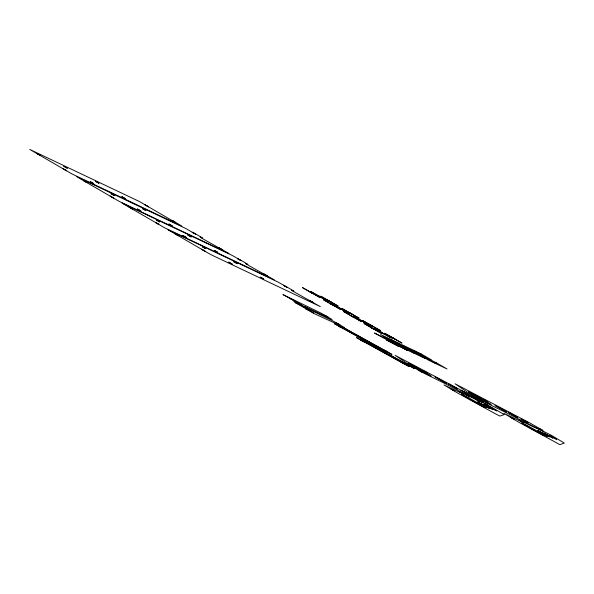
<?xml version="1.0" encoding="UTF-8"?>
<svg xmlns="http://www.w3.org/2000/svg" width="594" height="594" viewBox="0 0 594 594"><rect width="100%" height="100%" fill="white"/><g stroke="black" fill="none" stroke-linecap="round" stroke-linejoin="round"><path stroke-width="0.89" d="M484.979 403.504L504.299 414.567L499.962 416.067L495.834 414.018L457.826 393.146L443.948 384.912L463.402 394.052L459.028 391.424L469.988 396.896L466.684 394.787L479.054 401.232L475.749 399.123L483.152 402.591L479.737 400.475L482.476 401.707L480.746 400.623L395.099 355.323L408.865 364.612L421.064 371.762L447.289 384.719C467.894 395.767 464.82 393.079 479.492 400.824M436.241 363.632L428.771 359.385L436.271 363.625M448.307 383.731L457.536 388.951L448.322 383.761M493.013 409.63L483.813 404.41L493.042 409.622M527.977 422.72L521.079 418.807L528.007 422.713M543.822 432.922L553.044 438.142L543.829 432.959M549.725 435.499L556.608 439.367L549.68 435.454M549.294 436.828L537.785 430.331L549.316 436.857M294.906 302.443L333.412 321.183L344.067 327.331L314.07 313.565L305.546 308.694L309.355 310.506M304.655 306.497L332.083 319.475L321.428 313.328L282.93 294.579L293.666 300.49M63.855 166.268L67.293 168.228M114.352 195.545L110.952 193.629L114.397 195.575M110.246 196.146L113.662 198.047L110.209 196.117M129.15 207.106L132.596 209.051M132.588 209.066L129.143 207.12M187.904 235.031L191.35 236.984L187.897 235.046M182.759 235.41L186.189 237.37M240.949 260.573L237.541 258.65L240.971 260.573M204.945 251.114L201.537 249.19L204.982 251.143M263.981 274.02L265.674 274.918M265.733 275.089L267.419 275.98M263.639 279.046L260.306 277.123L263.729 279.069M364.3 322.297L360.892 320.381L364.337 322.334M371.005 327.48L374.45 329.425L371.012 327.502M324.599 315.228L328.037 317.174L324.606 315.251M336.583 323.091L340.028 325.037L336.575 323.099M343.933 328.037L347.371 329.997M384.511 350.222L387.949 352.175M484.028 399.688L487.466 401.648M482.543 400.764L479.15 398.871L482.588 400.794M510.885 417.33L514.33 419.275M514.322 419.29L510.877 417.337M543.488 434.311L546.926 436.263M374.614 333.056L387.125 339.664L374.628 333.086M394.973 343.911L407.484 350.519L394.958 343.919M67.241 168.213L63.885 166.313M186.145 237.355L182.789 235.454M267.411 275.958L263.988 274.049M347.356 329.989L343.948 328.066M387.927 352.175L384.548 350.26M487.414 401.633L484.065 399.732M546.903 436.256L543.495 434.333M290.919 298.819L290.228 298.485L301.5 304.974L300.809 304.648M297.371 302.643L293.562 300.839L307.425 308.219L304.663 306.511M302.91 306.675L302.212 306.348L313.491 312.838L312.793 312.511M305.658 308.353L294.98 302.509M539.493 429.343L543.154 431.11L539.708 428.972L542.478 430.227L541.78 429.752L529.618 422.846L455.093 383.813L468.866 393.131L481.066 400.282L507.291 413.238C528.348 424.034 535.81 427.457 551.329 435.298L564.3 443.065L559.964 444.594L558.932 444.156L518.503 422.052L503.95 413.409L523.403 422.572L519.03 419.951C529.707 424.829 534.548 427.732 539.411 429.403M479.41 400.883L488.439 405.672L484.979 403.512M343.191 327.42L391.995 354.469L339.887 325.772L343.904 327.814M337.563 325.274L386.367 352.324L334.259 323.626L338.276 325.668M365.503 341.431L414.308 368.473L362.199 339.783L366.216 341.825M359.875 339.285L408.679 366.327L360.61 339.917L364.055 341.847L362.488 341.038M360.58 339.679L356.571 337.637L362.355 341.119M172.958 221.027L171.525 220.292L174.955 222.215L139.449 201.529L29.7 149.406L72.134 174.035L181.883 226.151L172.906 220.73M193.599 232.982L192.189 232.269L195.604 234.177L185.944 228.586L76.797 176.767L119.231 201.388L228.98 253.504L202.881 238.818L200.185 237.11L202.532 238.105L201.812 237.555L193.555 232.685M157.276 223.396C152.331 220.775 162.288 226.188 157.336 223.559M408.509 365.124C403.601 362.533 413.513 367.909 408.568 365.295M339.998 326.789C335.068 324.19 345.01 329.573 340.058 326.96M302.606 287.682L319.906 297.475L302.606 287.682M311.241 291.788L328.541 301.574L311.241 291.788M320.775 296.235L338.075 306.029L320.775 296.235M323.633 299.844L340.934 309.637L323.633 299.844M332.269 303.95L349.554 313.758L332.269 303.95M341.802 308.397L359.103 318.191L341.854 308.405M343.51 311.486L360.81 321.272L343.51 311.486M353.972 316.461L371.272 326.247L354.024 316.468M363.105 320.805L380.405 330.591L363.105 320.805M364.077 323.552L381.378 333.345L364.137 323.559M374.057 328.244L391.357 338.031L374.057 328.244M384.682 333.293L401.982 343.087L384.741 333.301M122.216 203.163L164.605 227.784L274.354 279.9L249.413 265.889L245.649 263.595L247.898 264.501L245.367 262.823L231.92 255.279L122.216 203.163M168.169 229.856L210.551 254.477L320.3 306.601L295.367 292.582L291.602 290.288L293.852 291.201L291.32 289.516L277.873 281.972L168.169 229.856M391.453 339.902L398.93 344.141L391.498 339.917M407.016 348.96L414.478 353.207L407.016 348.96M413.238 350.334L420.715 354.573L413.238 350.334M435.15 376.975L446.651 383.494L435.216 376.997M461.107 390.28L468.005 394.193L461.107 390.28M477.821 401.811L489.308 408.345L477.821 401.811M495.151 405.494L506.652 412.013L495.151 405.494M489.708 406.935L496.599 410.848L489.708 406.935M508.338 412.258L517.537 417.471L508.338 412.258M36.702 153.363L40.125 155.301L36.702 153.363M63.142 168.755L66.565 170.693L63.142 168.755M95.456 181.289L98.879 183.227L95.456 181.289M90.31 181.667L93.726 183.605L90.333 181.675M83.799 180.717L87.221 182.655L83.828 180.732M121.889 196.681L125.312 198.619L121.889 196.681M145.085 204.878L148.507 206.816L145.085 204.878M142.553 208.643L145.976 210.588L142.582 208.657M137.407 209.021L140.823 210.967L137.407 209.021M156.341 220.025L159.756 221.978L156.408 220.055M168.986 224.035L172.401 225.987L169.052 224.064M218.629 247.631L222.052 249.577L218.696 247.661M175.126 233.806L178.549 235.751L175.156 233.821M214.36 250.43L217.783 252.368L214.382 250.445M202.294 246.725L205.717 248.663L202.324 246.733M233.88 261.739L237.303 263.677L233.902 261.746M228.727 262.117L232.15 264.055L228.727 262.117M309.548 291.617L312.971 293.555L309.548 291.617M318.184 295.715L321.606 297.661L318.184 295.715M283.501 285.328L286.924 287.266L283.531 285.335M327.717 300.17L331.14 302.108L327.747 300.178M330.576 303.779L333.999 305.717L330.606 303.786M339.211 307.878L342.634 309.823L339.241 307.892M348.752 312.333L352.175 314.271L348.812 312.362M309.957 300.727L313.38 302.665L310.023 300.75M350.453 315.414L353.876 317.359L350.453 315.414M370.047 324.732L373.47 326.67L370.077 324.74M381.006 332.172L384.429 334.118L381.029 332.187M391.632 337.229L395.055 339.167L391.632 337.229M366.268 342.055L369.691 343.993L366.268 342.055M378.905 348.084L382.328 350.022L378.905 348.084M401.21 362.088L404.633 364.033L401.24 362.102M424.049 371.176L427.472 373.114L424.079 371.191M419.164 370.337L422.586 372.275L419.164 370.337M450.905 388.81L454.328 390.755L450.905 388.81M483.509 405.791L486.931 407.736L483.575 405.821M383.279 337.102L395.775 343.703L383.338 337.125M386.338 339.879L398.834 346.48L386.397 339.909M399.116 343.332L380.657 334.556L391.238 340.718L409.697 349.495L399.116 343.332M420.901 353.757L402.442 344.988L413.023 351.143L431.482 359.919L420.901 353.757M414.671 352.391L396.22 343.614L406.793 349.777L425.252 358.546L414.671 352.391M436.456 362.815L417.998 354.046L428.578 360.202L447.037 368.978L436.456 362.815M466.721 397.468A13.261 0.394 29.5 0 0 484.556 407.187A13.261 0.394 29.5 0 0 467.805 397.297A13.261 0.394 29.5 0 0 466.721 397.468M413.335 366.387A13.261 0.394 29.5 0 0 431.17 376.113A13.261 0.394 29.5 0 0 414.419 366.216A13.261 0.394 29.5 0 0 413.335 366.387M526.722 425.987A13.261 0.394 29.5 0 0 544.557 435.714A13.261 0.394 29.5 0 0 527.806 425.824A13.261 0.394 29.5 0 0 526.722 425.987M473.344 394.906A13.261 0.394 29.5 0 0 491.171 404.633A13.261 0.394 29.5 0 0 474.42 394.743A13.261 0.394 29.5 0 0 473.344 394.906"/></g></svg>
